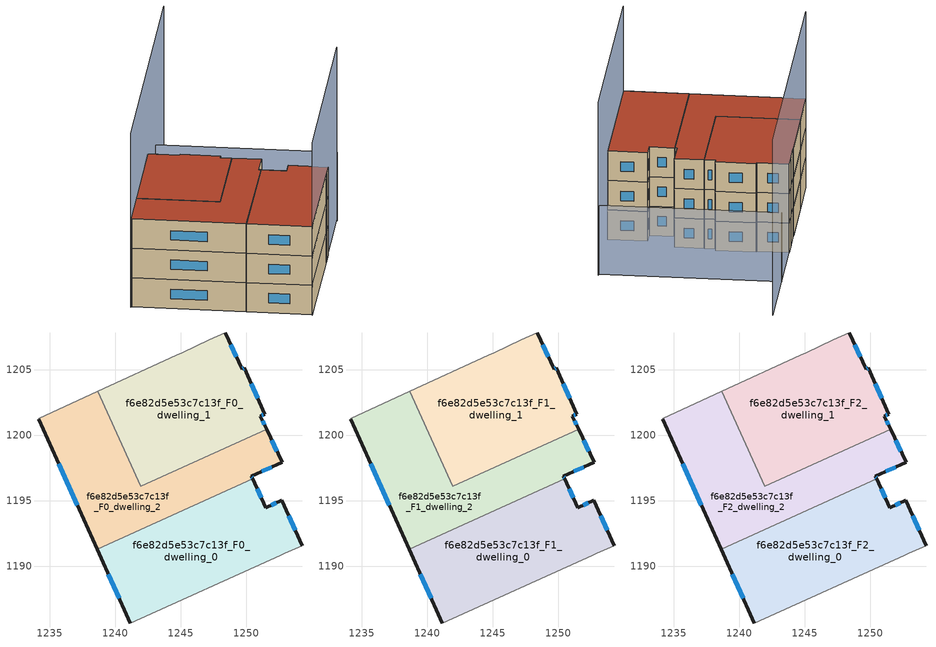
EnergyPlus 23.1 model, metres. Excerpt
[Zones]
f6e82d5e53c7c13f_F0_dwelling_0
 floor ground (EU_floor_Construction): 1252.73,1195.04 1254.26,1191.58 1252.95,1190.99 1252.63,1190.83 1241.15,1185.64 1238.62,1191.31 1250.49,1196.68 1251.48,1194.48 z0
 wall outside (EU_wall_Construction): 1254.26,1191.58 1252.73,1195.04 1251.48,1194.48 1250.49,1196.68 / 1238.62,1191.31 1241.15,1185.64 z0:3
 wall adiabatic (EU_wall_Construction): 1241.15,1185.64 1252.63,1190.83 1252.95,1190.99 1254.26,1191.58 z0:3
 wall to f6e82d5e53c7c13f_F0_dwelling_2 (EU_wall_Construction): 1250.49,1196.69 1238.62,1191.31 z0:3
 window (EU_Window_Construction): 1253.74,1192.76 1253.25,1193.86 / 1239.48,1189.38 1240.29,1187.57 / 1251.14,1195.23 1250.83,1195.94 / 1252.3,1194.85 1251.9,1194.67 z1.02:1.98
f6e82d5e53c7c13f_F0_dwelling_1
 floor ground (EU_floor_Construction): 1248.4,1207.86 1249.68,1205.07 1249.87,1205.15 1251.43,1201.62 1251.09,1201.47 1251.55,1200.48 1241.95,1196.13 1238.67,1203.38 1244.66,1206.13 1245.1,1206.33 1247.19,1207.3 z0
 wall outside (EU_wall_Construction): 1251.55,1200.48 1251.09,1201.47 1251.43,1201.62 1249.87,1205.15 1249.68,1205.07 1248.4,1207.86 z0:3
 wall adiabatic (EU_wall_Construction): 1248.4,1207.86 1247.19,1207.3 1245.1,1206.33 1244.66,1206.13 1238.67,1203.38 z0:3
 wall to f6e82d5e53c7c13f_F0_dwelling_2 (EU_wall_Construction): 1238.67,1203.38 1241.95,1196.13 1251.55,1200.48 z0:3
 window (EU_Window_Construction): 1249.25,1206.02 1248.83,1206.91 / 1249.81,1205.12 1249.75,1205.1 / 1250.9,1202.82 1250.4,1203.95 / 1251.21,1201.52 1251.32,1201.57 / 1251.4,1200.82 1251.25,1201.14 z1.02:1.98
f6e82d5e53c7c13f_F0_dwelling_2
 floor ground (EU_floor_Construction): 1251.55,1200.48 1252.74,1197.94 1250.4,1196.89 1250.49,1196.68 1238.62,1191.31 1234.18,1201.23 1234.1,1201.28 1238.67,1203.38 1241.95,1196.13 z0
 wall outside (EU_wall_Construction): 1250.49,1196.68 1250.4,1196.89 1252.74,1197.94 1251.55,1200.48 / 1234.18,1201.23 1238.62,1191.31 z0:3
 wall adiabatic (EU_wall_Construction): 1238.67,1203.38 1234.1,1201.28 1234.18,1201.23 z0:3
 window (EU_Window_Construction): 1252.34,1198.8 1251.96,1199.61 / 1251.2,1197.25 1251.94,1197.58 / 1250.46,1196.75 1250.43,1196.82 / 1235.69,1197.85 1237.11,1194.68 z1.02:1.98
f6e82d5e53c7c13f_F1_dwelling_0
 floor to f6e82d5e53c7c13f_F0_dwelling_0 (EU_floor_Construction): 1252.73,1195.04 1254.26,1191.58 1252.95,1190.99 1252.63,1190.83 1241.15,1185.64 1238.62,1191.31 1250.49,1196.68 1251.48,1194.48 z3
 wall outside (EU_wall_Construction): 1254.26,1191.58 1252.73,1195.04 1251.48,1194.48 1250.49,1196.68 / 1238.62,1191.31 1241.15,1185.64 z3:6
 wall adiabatic (EU_wall_Construction): 1241.15,1185.64 1252.63,1190.83 1252.95,1190.99 1254.26,1191.58 z3:6
 wall to f6e82d5e53c7c13f_F1_dwelling_2 (EU_wall_Construction): 1250.49,1196.69 1238.62,1191.31 z3:6
 window (EU_Window_Construction): 1253.74,1192.76 1253.25,1193.86 / 1239.48,1189.38 1240.29,1187.57 / 1251.14,1195.23 1250.83,1195.94 / 1252.3,1194.85 1251.9,1194.67 z4.02:4.98
f6e82d5e53c7c13f_F1_dwelling_1
 floor to f6e82d5e53c7c13f_F0_dwelling_1 (EU_floor_Construction): 1248.4,1207.86 1249.68,1205.07 1249.87,1205.15 1251.43,1201.62 1251.09,1201.47 1251.55,1200.48 1241.95,1196.13 1238.67,1203.38 1244.66,1206.13 1245.1,1206.33 1247.19,1207.3 z3
 wall outside (EU_wall_Construction): 1251.55,1200.48 1251.09,1201.47 1251.43,1201.62 1249.87,1205.15 1249.68,1205.07 1248.4,1207.86 z3:6
 wall adiabatic (EU_wall_Construction): 1248.4,1207.86 1247.19,1207.3 1245.1,1206.33 1244.66,1206.13 1238.67,1203.38 z3:6
 wall to f6e82d5e53c7c13f_F1_dwelling_2 (EU_wall_Construction): 1238.67,1203.38 1241.95,1196.13 1251.55,1200.48 z3:6
 window (EU_Window_Construction): 1249.25,1206.02 1248.83,1206.91 / 1249.81,1205.12 1249.75,1205.1 / 1250.9,1202.82 1250.4,1203.95 / 1251.21,1201.52 1251.32,1201.57 / 1251.4,1200.82 1251.25,1201.14 z4.02:4.98
f6e82d5e53c7c13f_F1_dwelling_2
 floor to f6e82d5e53c7c13f_F0_dwelling_2 (EU_floor_Construction): 1251.55,1200.48 1252.74,1197.94 1250.4,1196.89 1250.49,1196.68 1238.62,1191.31 1234.18,1201.23 1234.1,1201.28 1238.67,1203.38 1241.95,1196.13 z3
 wall outside (EU_wall_Construction): 1250.49,1196.68 1250.4,1196.89 1252.74,1197.94 1251.55,1200.48 / 1234.18,1201.23 1238.62,1191.31 z3:6
 wall adiabatic (EU_wall_Construction): 1238.67,1203.38 1234.1,1201.28 1234.18,1201.23 z3:6
 window (EU_Window_Construction): 1252.34,1198.8 1251.96,1199.61 / 1251.2,1197.25 1251.94,1197.58 / 1250.46,1196.75 1250.43,1196.82 / 1235.69,1197.85 1237.11,1194.68 z4.02:4.98
f6e82d5e53c7c13f_F2_dwelling_0
 floor to f6e82d5e53c7c13f_F1_dwelling_0 (EU_floor_Construction): 1252.73,1195.04 1254.26,1191.58 1252.95,1190.99 1252.63,1190.83 1241.15,1185.64 1238.62,1191.31 1250.49,1196.68 1251.48,1194.48 z6
 wall outside (EU_wall_Construction): 1254.26,1191.58 1252.73,1195.04 1251.48,1194.48 1250.49,1196.68 / 1238.62,1191.31 1241.15,1185.64 z6:9
 wall adiabatic (EU_wall_Construction): 1241.15,1185.64 1252.63,1190.83 1252.95,1190.99 1254.26,1191.58 z6:9
 wall to f6e82d5e53c7c13f_F2_dwelling_2 (EU_wall_Construction): 1250.49,1196.69 1238.62,1191.31 z6:9
 window (EU_Window_Construction): 1253.74,1192.76 1253.25,1193.86 / 1239.48,1189.38 1240.29,1187.57 / 1251.14,1195.23 1250.83,1195.94 / 1252.3,1194.85 1251.9,1194.67 z7.02:7.98
 roof outside (EU_roof_Construction): 1252.63,1190.83 1252.95,1190.99 1254.26,1191.58 1252.73,1195.04 1251.48,1194.48 1250.49,1196.68 1238.62,1191.31 1241.15,1185.64 z9
f6e82d5e53c7c13f_F2_dwelling_1
 floor to f6e82d5e53c7c13f_F1_dwelling_1 (EU_floor_Construction): 1248.4,1207.86 1249.68,1205.07 1249.87,1205.15 1251.43,1201.62 1251.09,1201.47 1251.55,1200.48 1241.95,1196.13 1238.67,1203.38 1244.66,1206.13 1245.1,1206.33 1247.19,1207.3 z6
 wall outside (EU_wall_Construction): 1251.55,1200.48 1251.09,1201.47 1251.43,1201.62 1249.87,1205.15 1249.68,1205.07 1248.4,1207.86 z6:9
 wall adiabatic (EU_wall_Construction): 1248.4,1207.86 1247.19,1207.3 1245.1,1206.33 1244.66,1206.13 1238.67,1203.38 z6:9
 wall to f6e82d5e53c7c13f_F2_dwelling_2 (EU_wall_Construction): 1238.67,1203.38 1241.95,1196.13 1251.55,1200.48 z6:9
 window (EU_Window_Construction): 1249.25,1206.02 1248.83,1206.91 / 1249.81,1205.12 1249.75,1205.1 / 1250.9,1202.82 1250.4,1203.95 / 1251.21,1201.52 1251.32,1201.57 / 1251.4,1200.82 1251.25,1201.14 z7.02:7.98
 roof outside (EU_roof_Construction): 1251.55,1200.48 1251.09,1201.47 1251.43,1201.62 1249.87,1205.15 1249.68,1205.07 1248.4,1207.86 1247.19,1207.3 1245.1,1206.33 1244.66,1206.13 1238.67,1203.38 1241.95,1196.13 z9
f6e82d5e53c7c13f_F2_dwelling_2
 floor to f6e82d5e53c7c13f_F1_dwelling_2 (EU_floor_Construction): 1251.55,1200.48 1252.74,1197.94 1250.4,1196.89 1250.49,1196.68 1238.62,1191.31 1234.18,1201.23 1234.1,1201.28 1238.67,1203.38 1241.95,1196.13 z6
 wall outside (EU_wall_Construction): 1250.49,1196.68 1250.4,1196.89 1252.74,1197.94 1251.55,1200.48 / 1234.18,1201.23 1238.62,1191.31 z6:9
 wall adiabatic (EU_wall_Construction): 1238.67,1203.38 1234.1,1201.28 1234.18,1201.23 z6:9
 window (EU_Window_Construction): 1252.34,1198.8 1251.96,1199.61 / 1251.2,1197.25 1251.94,1197.58 / 1250.46,1196.75 1250.43,1196.82 / 1235.69,1197.85 1237.11,1194.68 z7.02:7.98
 roof outside (EU_roof_Construction): 1250.49,1196.68 1250.4,1196.89 1252.74,1197.94 1251.55,1200.48 1241.95,1196.13 1238.67,1203.38 1234.1,1201.28 1234.18,1201.23 1238.62,1191.31 z9
shading: 1241.09,1185.61 1262.07,1195.19 z0:17.6; 1261.84,1195.03 1254.7,1210.73 z0:7; 1262,1214.02 1234.1,1201.28 z0:17.8
[Building]
EU S2 Campaign: North Axis=0; Terrain=City; Solar Distribution=FullExterior
[Site:Location]
Vienna: Latitude=48; Longitude=16.5; Time Zone=1; Elevation=183
[SizingPeriod:WeatherFileDays]
AnnualSizingPeriod: Begin Month=1; Begin Day of Month=1; End Month=12; End Day of Month=31; Day of Week for Start Day=Monday; Use Weather File Daylight Saving Period=No; Use Weather File Rain and Snow Indicators=No
[MATERIAL]
EU_InternalMass_Material: Roughness=MediumRough; Thickness=0.1; Conductivity=1; Density=1800; Specific Heat=900; Thermal Absorptance=0.9; Solar Absorptance=0.7; Visible Absorptance=0.7
[MATERIAL:NOMASS] Roughness=MediumRough; Thermal Absorptance=0.9; Solar Absorptance=0.7; Visible Absorptance=0.7
Name | Thermal Resistance
EU_wall_NoMass | 0.942466
EU_roof_NoMass | 0.551687
EU_floor_NoMass | 0.66527
[WINDOWMATERIAL:SIMPLEGLAZINGSYSTEM]
EU_Window_SimpleGlazing: UFactor=2.03367; Solar Heat Gain Coefficient=0.65; Visible Transmittance=0.65
[CONSTRUCTION]
EU_wall_Construction: EU_wall_NoMass
EU_roof_Construction: EU_roof_NoMass
EU_floor_Construction: EU_floor_NoMass
EU_Window_Construction: EU_Window_SimpleGlazing
EU_InternalMass_Construction: EU_InternalMass_Material
[ZONE] Type=1; Multiplier=1; Ceiling Height=autocalculate; Floor Area=autocalculate; Part of Total Floor Area=Yes
Name | Volume
f6e82d5e53c7c13f_F0_dwelling_0 | 258.428
f6e82d5e53c7c13f_F1_dwelling_0; f6e82d5e53c7c13f_F2_dwelling_0 | 258.429
f6e82d5e53c7c13f_F0_dwelling_1 | 258.444
f6e82d5e53c7c13f_F1_dwelling_1; f6e82d5e53c7c13f_F2_dwelling_1 | 258.442
f6e82d5e53c7c13f_F0_dwelling_2 | 258.459
f6e82d5e53c7c13f_F1_dwelling_2; f6e82d5e53c7c13f_F2_dwelling_2 | 258.461
[INTERNALMASS] Construction=EU_InternalMass_Construction
Name | Zone or ZoneList | Surface Area
f6e82d5e53c7c13f_F0_dwelling_0_EU_InternalMass | f6e82d5e53c7c13f_F0_dwelling_0 | 86.142
f6e82d5e53c7c13f_F0_dwelling_1_EU_InternalMass | f6e82d5e53c7c13f_F0_dwelling_1 | 86.1457
f6e82d5e53c7c13f_F0_dwelling_2_EU_InternalMass | f6e82d5e53c7c13f_F0_dwelling_2 | 86.1531
f6e82d5e53c7c13f_F1_dwelling_0_EU_InternalMass | f6e82d5e53c7c13f_F1_dwelling_0 | 86.142
f6e82d5e53c7c13f_F1_dwelling_1_EU_InternalMass | f6e82d5e53c7c13f_F1_dwelling_1 | 86.1457
f6e82d5e53c7c13f_F1_dwelling_2_EU_InternalMass | f6e82d5e53c7c13f_F1_dwelling_2 | 86.1531
f6e82d5e53c7c13f_F2_dwelling_0_EU_InternalMass | f6e82d5e53c7c13f_F2_dwelling_0 | 86.142
f6e82d5e53c7c13f_F2_dwelling_1_EU_InternalMass | f6e82d5e53c7c13f_F2_dwelling_1 | 86.1457
f6e82d5e53c7c13f_F2_dwelling_2_EU_InternalMass | f6e82d5e53c7c13f_F2_dwelling_2 | 86.1531
[OTHEREQUIPMENT] Fuel Type=Electricity; Design Level Calculation Method=Watts/Area; Power per Zone Floor Area=1; Fraction Latent=0; Fraction Radiant=0; Fraction Lost=0; Carbon Dioxide Generation Rate=0; EndUse Subcategory=EU_Step8_InternalGains
Name | Zone or ZoneList or Space or SpaceList | Schedule
EU_Step8_InternalGain_f6e82d5e53c7c13f_F0_dwelling_0_f000 | f6e82d5e53c7c13f_F0_dwelling_0 | EU_Step8_GainSchedule_f6e82d5e53c7c13f_F0_dwelling_0_f000
EU_Step8_InternalGain_f6e82d5e53c7c13f_F0_dwelling_1_f000 | f6e82d5e53c7c13f_F0_dwelling_1 | EU_Step8_GainSchedule_f6e82d5e53c7c13f_F0_dwelling_1_f000
EU_Step8_InternalGain_f6e82d5e53c7c13f_F0_dwelling_2_f000 | f6e82d5e53c7c13f_F0_dwelling_2 | EU_Step8_GainSchedule_f6e82d5e53c7c13f_F0_dwelling_2_f000
EU_Step8_InternalGain_f6e82d5e53c7c13f_F1_dwelling_0_f000 | f6e82d5e53c7c13f_F1_dwelling_0 | EU_Step8_GainSchedule_f6e82d5e53c7c13f_F1_dwelling_0_f000
EU_Step8_InternalGain_f6e82d5e53c7c13f_F1_dwelling_1_f000 | f6e82d5e53c7c13f_F1_dwelling_1 | EU_Step8_GainSchedule_f6e82d5e53c7c13f_F1_dwelling_1_f000
EU_Step8_InternalGain_f6e82d5e53c7c13f_F1_dwelling_2_f000 | f6e82d5e53c7c13f_F1_dwelling_2 | EU_Step8_GainSchedule_f6e82d5e53c7c13f_F1_dwelling_2_f000
EU_Step8_InternalGain_f6e82d5e53c7c13f_F2_dwelling_0_f000 | f6e82d5e53c7c13f_F2_dwelling_0 | EU_Step8_GainSchedule_f6e82d5e53c7c13f_F2_dwelling_0_f000
EU_Step8_InternalGain_f6e82d5e53c7c13f_F2_dwelling_1_f000 | f6e82d5e53c7c13f_F2_dwelling_1 | EU_Step8_GainSchedule_f6e82d5e53c7c13f_F2_dwelling_1_f000
EU_Step8_InternalGain_f6e82d5e53c7c13f_F2_dwelling_2_f000 | f6e82d5e53c7c13f_F2_dwelling_2 | EU_Step8_GainSchedule_f6e82d5e53c7c13f_F2_dwelling_2_f000
[ZONEVENTILATION:DESIGNFLOWRATE] Schedule=EU_AlwaysOn; Design Flow Rate Calculation Method=AirChanges/Hour; Air Changes per Hour=0.530523; Ventilation Type=Natural; Fan Pressure Rise=0; Fan Total Efficiency=1; Constant Term Coefficient=1; Temperature Term Coefficient=0; Velocity Term Coefficient=0; Velocity Squared Term Coefficient=0; Minimum Indoor Temperature=-100; Maximum Indoor Temperature=100; Delta Temperature=-100; Minimum Outdoor Temperature=-100; Maximum Outdoor Temperature=100; Maximum Wind Speed=40
Name | Zone or ZoneList or Space or SpaceList
EU_ConstantAir_f6e82d5e53c7c13f_F0_dwelling_0 | f6e82d5e53c7c13f_F0_dwelling_0
EU_ConstantAir_f6e82d5e53c7c13f_F0_dwelling_1 | f6e82d5e53c7c13f_F0_dwelling_1
EU_ConstantAir_f6e82d5e53c7c13f_F0_dwelling_2 | f6e82d5e53c7c13f_F0_dwelling_2
EU_ConstantAir_f6e82d5e53c7c13f_F1_dwelling_0 | f6e82d5e53c7c13f_F1_dwelling_0
EU_ConstantAir_f6e82d5e53c7c13f_F1_dwelling_1 | f6e82d5e53c7c13f_F1_dwelling_1
EU_ConstantAir_f6e82d5e53c7c13f_F1_dwelling_2 | f6e82d5e53c7c13f_F1_dwelling_2
EU_ConstantAir_f6e82d5e53c7c13f_F2_dwelling_0 | f6e82d5e53c7c13f_F2_dwelling_0
EU_ConstantAir_f6e82d5e53c7c13f_F2_dwelling_1 | f6e82d5e53c7c13f_F2_dwelling_1
EU_ConstantAir_f6e82d5e53c7c13f_F2_dwelling_2 | f6e82d5e53c7c13f_F2_dwelling_2
[HVACTEMPLATE:THERMOSTAT] Constant Heating Setpoint=20; Constant Cooling Setpoint=50
EU_HeatOnly_f6e82d5e53c7c13f_F0_dwelling_0; EU_HeatOnly_f6e82d5e53c7c13f_F0_dwelling_1; EU_HeatOnly_f6e82d5e53c7c13f_F0_dwelling_2; EU_HeatOnly_f6e82d5e53c7c13f_F1_dwelling_0; EU_HeatOnly_f6e82d5e53c7c13f_F1_dwelling_1; EU_HeatOnly_f6e82d5e53c7c13f_F1_dwelling_2; EU_HeatOnly_f6e82d5e53c7c13f_F2_dwelling_0; EU_HeatOnly_f6e82d5e53c7c13f_F2_dwelling_1; EU_HeatOnly_f6e82d5e53c7c13f_F2_dwelling_2
[HVACTEMPLATE:ZONE:IDEALLOADSAIRSYSTEM] System Availability Schedule=EU_AlwaysOn; Maximum Heating Supply Air Temperature=50; Minimum Cooling Supply Air Temperature=13; Maximum Heating Supply Air Humidity Ratio=0.0156; Minimum Cooling Supply Air Humidity Ratio=0.0077; Heating Limit=NoLimit; Cooling Limit=NoLimit; Heating Availability Schedule=EU_AlwaysOn; Cooling Availability Schedule=EU_CoolingOff; Dehumidification Control Type=ConstantSensibleHeatRatio; Cooling Sensible Heat Ratio=0.7; Dehumidification Setpoint=60; Humidification Control Type=None; Humidification Setpoint=30; Outdoor Air Method=None; Outdoor Air Flow Rate per Person=0.00944; Outdoor Air Flow Rate per Zone Floor Area=0; Outdoor Air Flow Rate per Zone=0; Demand Controlled Ventilation Type=None; Outdoor Air Economizer Type=NoEconomizer; Heat Recovery Type=None; Sensible Heat Recovery Effectiveness=0.7; Latent Heat Recovery Effectiveness=0.65
Name | Template Thermostat
f6e82d5e53c7c13f_F0_dwelling_0 | EU_HeatOnly_f6e82d5e53c7c13f_F0_dwelling_0
f6e82d5e53c7c13f_F0_dwelling_1 | EU_HeatOnly_f6e82d5e53c7c13f_F0_dwelling_1
f6e82d5e53c7c13f_F0_dwelling_2 | EU_HeatOnly_f6e82d5e53c7c13f_F0_dwelling_2
f6e82d5e53c7c13f_F1_dwelling_0 | EU_HeatOnly_f6e82d5e53c7c13f_F1_dwelling_0
f6e82d5e53c7c13f_F1_dwelling_1 | EU_HeatOnly_f6e82d5e53c7c13f_F1_dwelling_1
f6e82d5e53c7c13f_F1_dwelling_2 | EU_HeatOnly_f6e82d5e53c7c13f_F1_dwelling_2
f6e82d5e53c7c13f_F2_dwelling_0 | EU_HeatOnly_f6e82d5e53c7c13f_F2_dwelling_0
f6e82d5e53c7c13f_F2_dwelling_1 | EU_HeatOnly_f6e82d5e53c7c13f_F2_dwelling_1
f6e82d5e53c7c13f_F2_dwelling_2 | EU_HeatOnly_f6e82d5e53c7c13f_F2_dwelling_2
[SIZING:ZONE] Zone Cooling Design Supply Air Temperature Input Method=SupplyAirTemperature; Zone Cooling Design Supply Air Temperature=13; Zone Heating Design Supply Air Temperature Input Method=SupplyAirTemperature; Zone Heating Design Supply Air Temperature=50; Zone Cooling Design Supply Air Humidity Ratio=0.008; Zone Heating Design Supply Air Humidity Ratio=0.008; Cooling Design Air Flow Method=DesignDay; Cooling Design Air Flow Rate=0; Cooling Minimum Air Flow per Zone Floor Area=0.000762; Cooling Minimum Air Flow=0; Cooling Minimum Air Flow Fraction=0.2; Heating Design Air Flow Method=DesignDay; Heating Design Air Flow Rate=0; Heating Maximum Air Flow per Zone Floor Area=0.002032; Heating Maximum Air Flow=0.141576; Heating Maximum Air Flow Fraction=0.3; Account for Dedicated Outdoor Air System=No; Dedicated Outdoor Air System Control Strategy=NeutralSupplyAir; Dedicated Outdoor Air Low Setpoint Temperature for Design=autosize; Dedicated Outdoor Air High Setpoint Temperature for Design=autosize; Zone Load Sizing Method=Sensible Load Only No Latent Load; Zone Latent Cooling Design Supply Air Humidity Ratio Input Method=HumidityRatioDifference; Zone Cooling Design Supply Air Humidity Ratio Difference=0.005; Zone Latent Heating Design Supply Air Humidity Ratio Input Method=HumidityRatioDifference; Zone Humidification Design Supply Air Humidity Ratio Difference=0.005
f6e82d5e53c7c13f_F0_dwelling_0; f6e82d5e53c7c13f_F0_dwelling_1; f6e82d5e53c7c13f_F0_dwelling_2; f6e82d5e53c7c13f_F1_dwelling_0; f6e82d5e53c7c13f_F1_dwelling_1; f6e82d5e53c7c13f_F1_dwelling_2; f6e82d5e53c7c13f_F2_dwelling_0; f6e82d5e53c7c13f_F2_dwelling_1; f6e82d5e53c7c13f_F2_dwelling_2
[SCHEDULE:CONSTANT]
Name | Hourly Value
EU_AlwaysOn | 1
EU_CoolingOff | 0
[SCHEDULE:FILE] Column Number=1; Rows to Skip at Top=0; Number of Hours of Data=8760; Column Separator=Comma; Interpolate to Timestep=No; Minutes per Item=60; Adjust Schedule for Daylight Savings=Yes
Name | File
EU_Step8_GainSchedule_f6e82d5e53c7c13f_F0_dwelling_0_f000 | ../../schedules/f6e82d5e53c7c13f/f6e82d5e53c7c13f_F0_dwelling_0_f000_gain.csv
EU_Step8_GainSchedule_f6e82d5e53c7c13f_F0_dwelling_1_f000 | ../../schedules/f6e82d5e53c7c13f/f6e82d5e53c7c13f_F0_dwelling_1_f000_gain.csv
EU_Step8_GainSchedule_f6e82d5e53c7c13f_F0_dwelling_2_f000 | ../../schedules/f6e82d5e53c7c13f/f6e82d5e53c7c13f_F0_dwelling_2_f000_gain.csv
EU_Step8_GainSchedule_f6e82d5e53c7c13f_F1_dwelling_0_f000 | ../../schedules/f6e82d5e53c7c13f/f6e82d5e53c7c13f_F1_dwelling_0_f000_gain.csv
EU_Step8_GainSchedule_f6e82d5e53c7c13f_F1_dwelling_1_f000 | ../../schedules/f6e82d5e53c7c13f/f6e82d5e53c7c13f_F1_dwelling_1_f000_gain.csv
EU_Step8_GainSchedule_f6e82d5e53c7c13f_F1_dwelling_2_f000 | ../../schedules/f6e82d5e53c7c13f/f6e82d5e53c7c13f_F1_dwelling_2_f000_gain.csv
EU_Step8_GainSchedule_f6e82d5e53c7c13f_F2_dwelling_0_f000 | ../../schedules/f6e82d5e53c7c13f/f6e82d5e53c7c13f_F2_dwelling_0_f000_gain.csv
EU_Step8_GainSchedule_f6e82d5e53c7c13f_F2_dwelling_1_f000 | ../../schedules/f6e82d5e53c7c13f/f6e82d5e53c7c13f_F2_dwelling_1_f000_gain.csv
EU_Step8_GainSchedule_f6e82d5e53c7c13f_F2_dwelling_2_f000 | ../../schedules/f6e82d5e53c7c13f/f6e82d5e53c7c13f_F2_dwelling_2_f000_gain.csv
